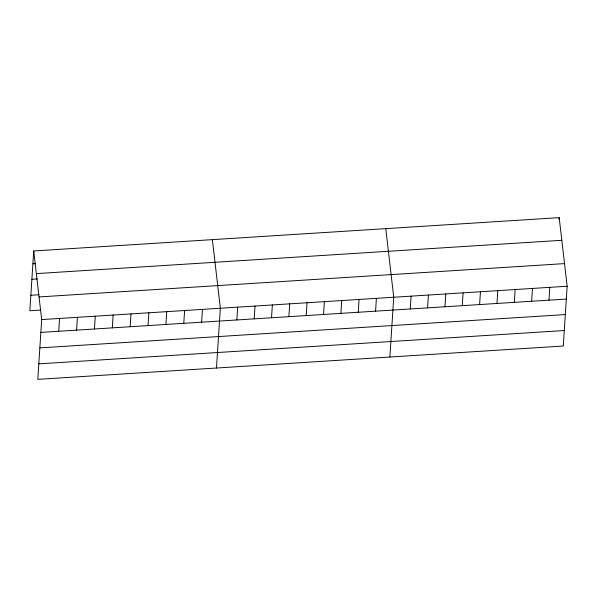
<?xml version="1.0" encoding="UTF-8"?>
<svg xmlns="http://www.w3.org/2000/svg" width="597" height="597" viewBox="0 0 597 597"><rect width="100%" height="100%" fill="white"/><g stroke="black" fill="none" stroke-linecap="round" stroke-linejoin="round"><path stroke-width="0.9" d="M33.716 250.971L41.678 319.582L37.812 379.356L563.284 346.029L567.15 286.247L559.188 217.644L33.716 250.971L29.85 310.753L40.566 310.074M58.715 331.268L59.543 318.447M76.58 330.134L77.409 317.313M94.445 328.999L95.274 316.179M112.311 327.865L113.139 315.044M130.176 326.731L131.004 313.91M148.041 325.596L148.869 312.783M165.906 324.462L166.735 311.649M183.772 323.335L184.607 310.515M201.644 322.201L202.473 309.38M216.472 368.028L220.338 308.246L212.375 239.643M236.845 319.97L237.681 307.149M254.188 318.865L255.016 306.045M271.531 317.768L272.359 304.948M288.873 316.664L289.702 303.851M306.209 315.567L307.037 302.746M323.552 314.47L324.38 301.649M340.894 313.365L341.723 300.545M358.23 312.268L359.058 299.448M375.573 311.164L376.401 298.351M389.878 357.028L393.744 297.246L385.781 228.644M410.258 308.97L411.087 296.149M427.594 307.865L428.422 295.045M444.937 306.768L445.765 293.948M462.279 305.664L463.108 292.851M479.615 304.567L480.443 291.746M496.958 303.47L497.786 290.649M514.301 302.366L515.129 289.545M531.636 301.269L532.472 288.448M548.979 300.164L549.807 287.351M559.076 219.472L559.188 217.644M32.887 263.792L35.566 263.62M36.342 273.613L561.814 240.285M31.887 279.292L37.245 278.948M30.85 295.254L38.895 294.746M39.051 296.94L564.523 263.605M41.678 319.582L567.15 286.247M40.85 332.395L566.322 299.067M39.842 347.894L565.322 314.567M38.812 363.864L564.284 330.529"/></g></svg>
